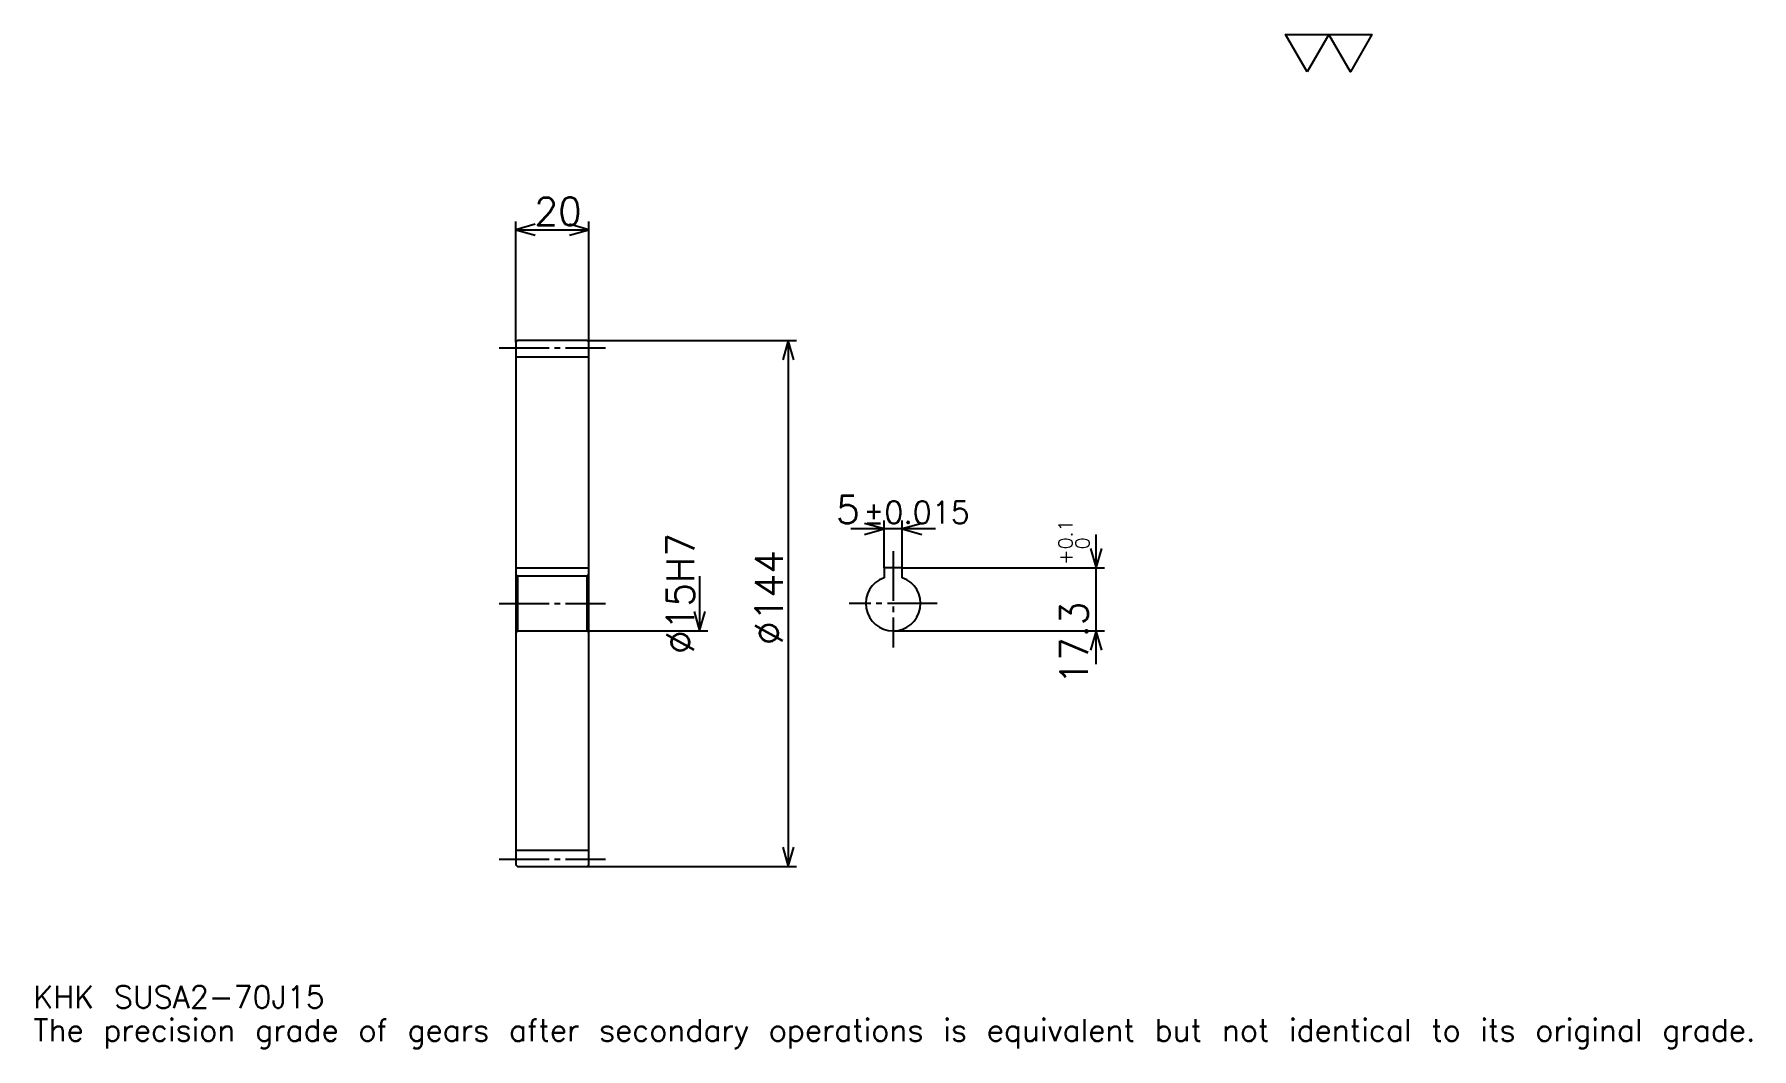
# Model space of a CAD drawing. Extents: x 15 to 486, y 6 to 283.
import ezdxf

# ---------------------------------------------------------------- set-up
doc = ezdxf.new("R2010")
doc.units = 0
doc.linetypes.add('DASHDOT', pattern=[18.195651, 13.646739, -1.516304, 1.516304, -1.516304])
doc.layers.get('0').update_dxf_attribs({"linetype": 'CONTINUOUS'})
doc.layers.add('DASHDOT', color=6, linetype='DASHDOT')
doc.styles.add('KANJI', font='TXT', dxfattribs={"bigfont": 'BIGFONT'})

msp = doc.modelspace()

# ---------------------------------------------------------------- linework, layer by layer
at = {"color": 5}
for p, q in [((147.244568, 199.394028), (147.244568, 231.994568)), ((167.244568, 199.394028), (167.244568, 231.994568)), ((147.244568, 229.720123), (167.244568, 229.720123)), ((147.244568, 198.894028), (147.244568, 199.394028)), ((166.744568, 199.394028), (167.244568, 199.394028)), ((167.244568, 199.394028), (224.105988, 199.394028)), ((167.244568, 198.894028), (167.244568, 199.394028)), ((221.831528, 199.394028), (221.831528, 55.394028)), ((262.157593, 147.808167), (238.96196, 147.808167)), ((248.059784, 137.194031), (248.059784, 150.082611)), ((253.059784, 137.194031), (253.059784, 150.082611)), ((306.130432, 110.796204), (306.130432, 146.291855)), ((253.059784, 137.194031), (308.404907, 137.194031)), ((197.570648, 134.894028), (197.570648, 119.894028)), ((167.244568, 119.894028), (199.845108, 119.894028)), ((250.559784, 119.894028), (308.404907, 119.894028)), ((166.744568, 55.394028), (167.244568, 55.394028)), ((167.244568, 55.394028), (224.105988, 55.394028))]:
    msp.add_line(p, q, dxfattribs=at)
at = {"color": 4}
for p, q in [((147.244568, 194.894028), (167.244568, 194.894028)), ((147.244568, 137.194031), (167.244568, 137.194031)), ((167.244568, 135.394028), (166.744568, 134.894028)), ((147.244568, 119.394028), (147.744568, 119.894028)), ((167.244568, 119.394028), (166.744568, 119.894028)), ((147.244568, 59.894028), (167.244568, 59.894028))]:
    msp.add_line(p, q, dxfattribs=at)
at = {"color": 7}
msp.add_lwpolyline([(363.913055, 272.934784), (357.999481, 283.184998), (381.653809, 283.184998), (375.740234, 272.934784), (369.82663, 283.184998), (363.913055, 272.934784)], dxfattribs=at)
at = {"color": 5}
for points in [[(152.551636, 231.23642), (147.244568, 229.720123), (152.551636, 228.203812)], [(161.9375, 228.203812), (167.244568, 229.720123), (161.9375, 231.23642)], [(223.347839, 194.08696), (221.831528, 199.394028), (220.315216, 194.08696)], [(242.752716, 146.291855), (248.059784, 147.808167), (242.752716, 149.324463)], [(258.366852, 149.324463), (253.059784, 147.808167), (258.366852, 146.291855)], [(304.614136, 142.501099), (306.130432, 137.194031), (307.646729, 142.501099)], [(196.054352, 125.201096), (197.570648, 119.894028), (199.08696, 125.201096)], [(307.646729, 114.58696), (306.130432, 119.894028), (304.614136, 114.58696)], [(220.315216, 60.701096), (221.831528, 55.394028), (223.347839, 60.701096)]]:
    msp.add_lwpolyline(points, dxfattribs=at)
at = {"color": 4}
for points in [[(147.244568, 119.394028), (147.244568, 55.894028), (147.744568, 55.394028), (166.744568, 55.394028), (167.244568, 55.894028), (167.244568, 198.894028), (166.744568, 199.394028), (147.744568, 199.394028), (147.244568, 198.894028), (147.244568, 119.394028)], [(253.059784, 134.465088), (253.059784, 137.194031), (248.059784, 137.194031), (248.059784, 134.465088)], [(147.244568, 135.394028), (147.744568, 134.894028), (147.744568, 119.894028), (166.744568, 119.894028), (166.744568, 134.894028), (147.744568, 134.894028)]]:
    msp.add_lwpolyline(points, dxfattribs=at)
msp.add_arc((250.559784, 127.394028), 7.5, 109.47122094, 70.52877906, dxfattribs=at)
at = {"layer": 'DASHDOT', "color": 7}
for p, q in [((142.695648, 197.394028), (171.793488, 197.394028)), ((250.559784, 141.742935), (250.559784, 115.345116)), ((142.695648, 127.394028), (171.793488, 127.394028)), ((262.608704, 127.394028), (238.510864, 127.394028)), ((142.695648, 57.394028), (171.793488, 57.394028))]:
    msp.add_line(p, q, dxfattribs=at)

# ---------------------------------------------------------------- texts
at = {"color": 7, "style": 'KANJI'}
for s, height, p in [('20', 7.581522, (152.316574, 230.933167)), ('5', 7.581522, (234.910019, 149.324463)), ('%%p0.015', 6.065217, (242.414795, 149.324463)), ('KHK SUSA2-70J15', 6.065217, (15.163043, 16.679348)), ('The precision grade of gears after secondary operations is equivalent but not identical to its original grade.', 6.065217, (15.163043, 7.581522))]:
    msp.add_text(s, height=height, dxfattribs=at).set_placement(p)
for s, height, p in [('0.1', 3.790761, (299.610321, 142.257874)), ('%%c15H7', 7.581522, (196.054352, 113.557755)), ('%%c144', 7.581522, (220.315216, 116.021744)), ('+', 3.790761, (299.610321, 138.012222)), ('0', 3.790761, (304.310852, 142.257874)), ('17.3', 7.581522, (303.855957, 105.196396))]:
    msp.add_text(s, height=height, rotation=90, dxfattribs=at).set_placement(p)

doc.saveas('drawing.dxf')
